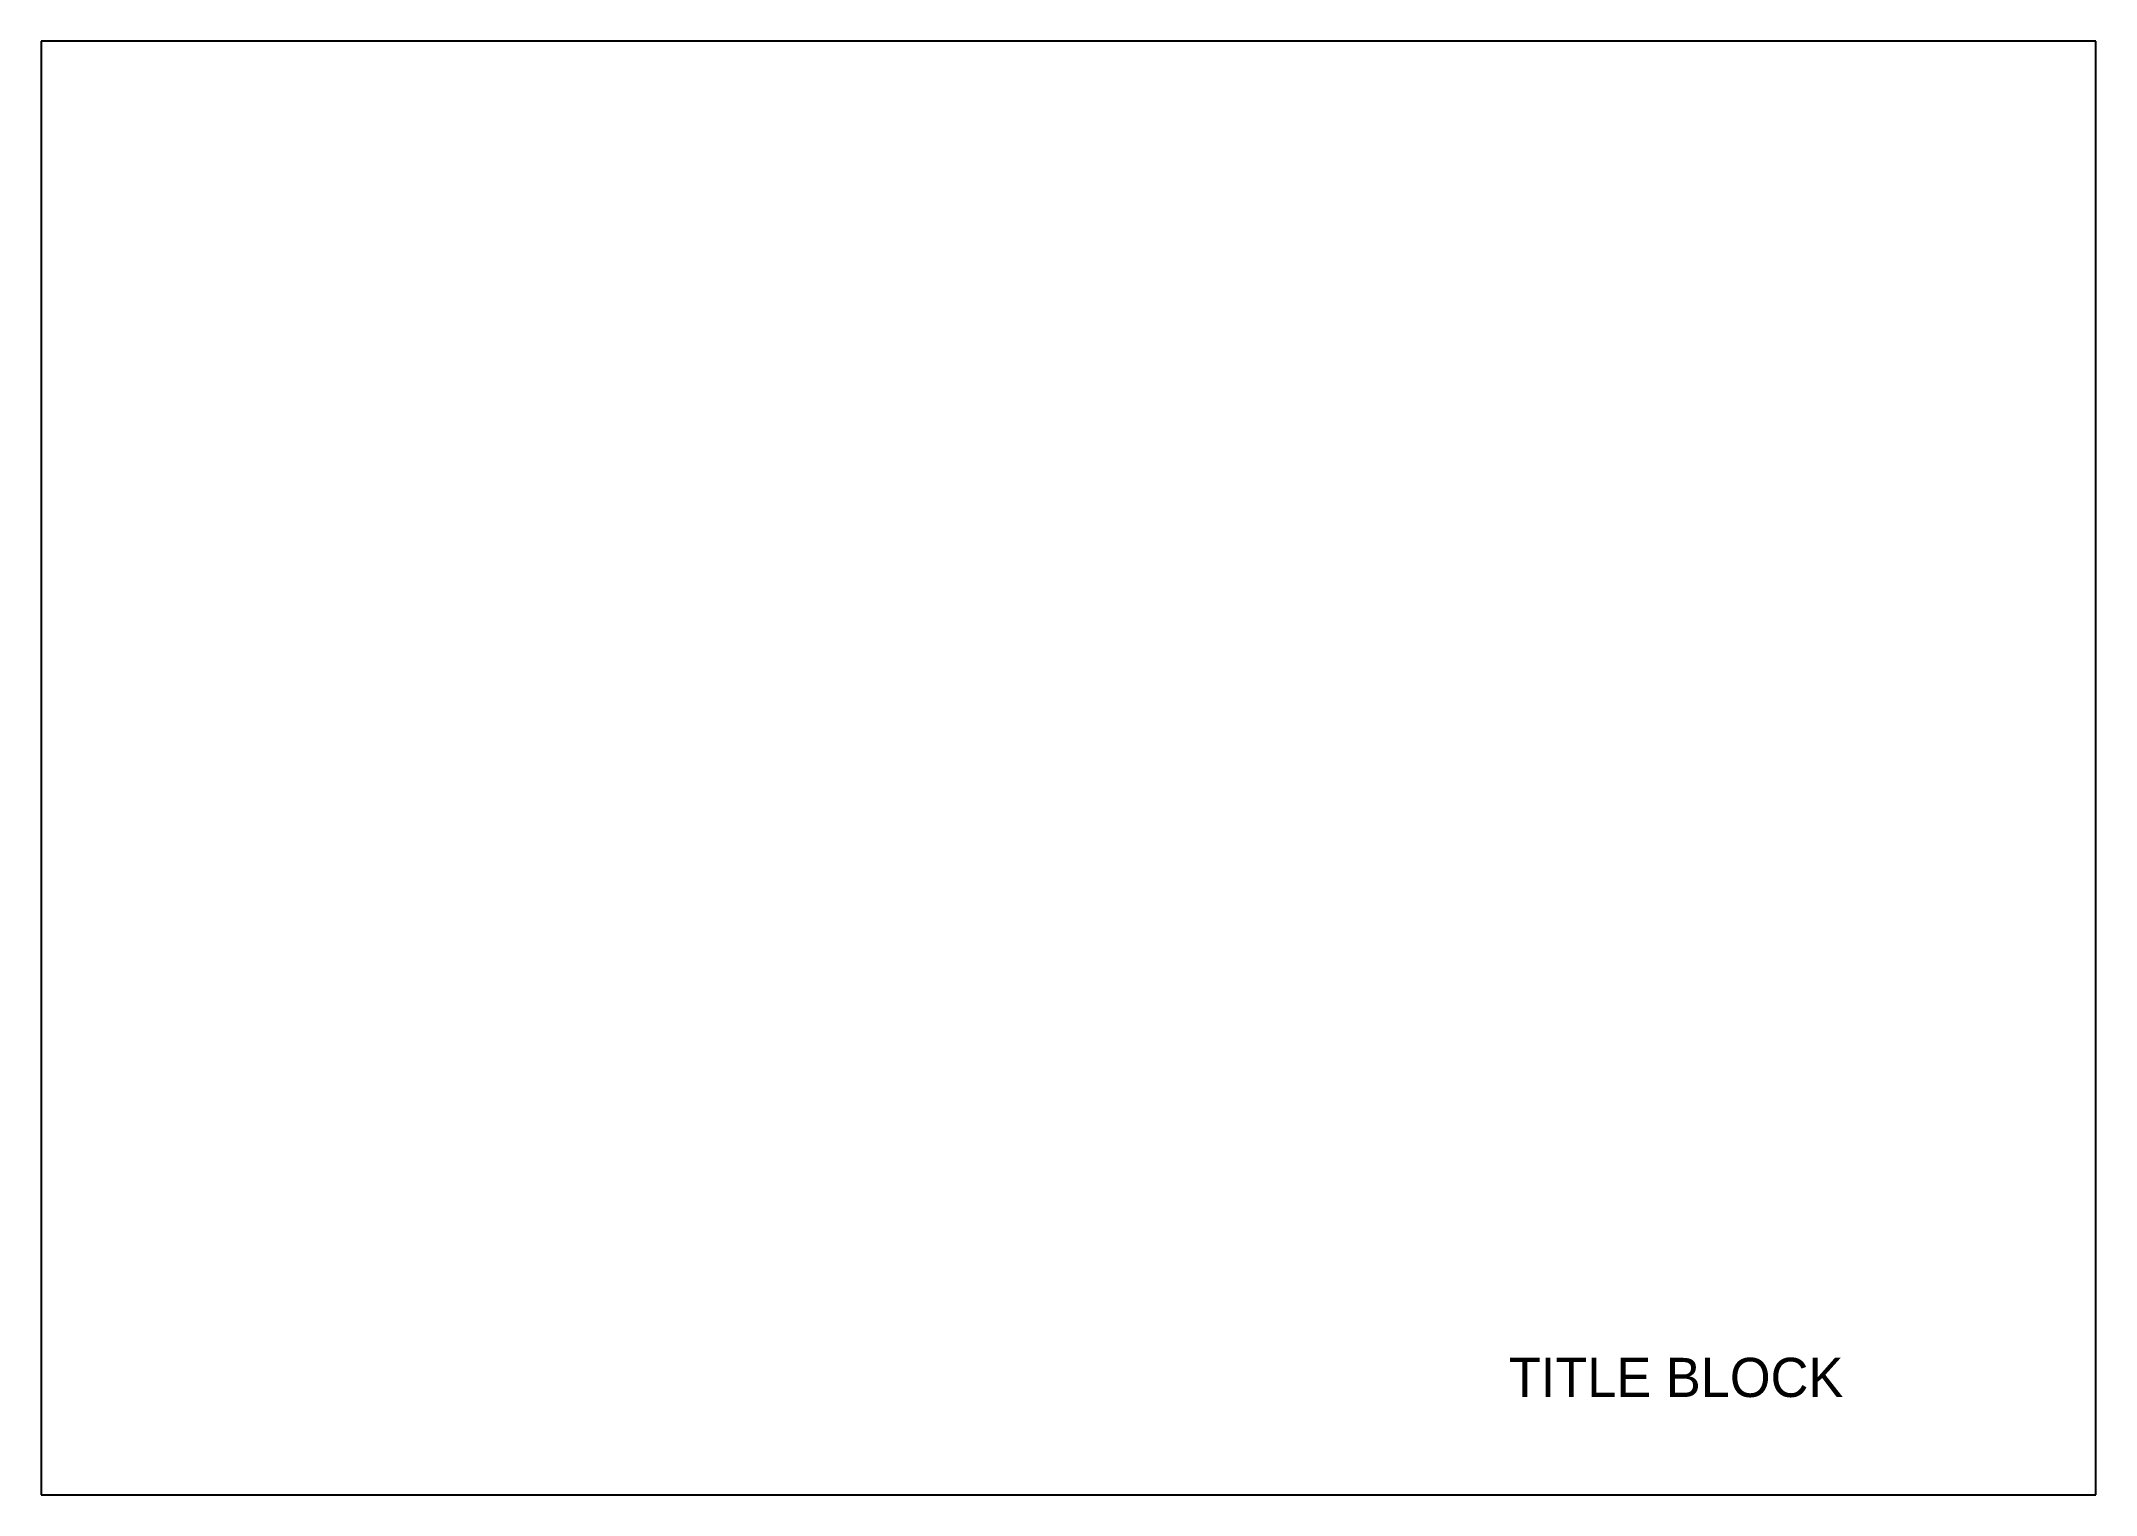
# Paper-space layout 'Layout1' of a CAD drawing. Header units: millimetres. Extents: x 0 to 420, y 0 to 297.
import ezdxf

# ---------------------------------------------------------------- set-up
doc = ezdxf.new("R2010")
doc.units = ezdxf.units.MM

psp = doc.layouts.get("Layout1")

# ---------------------------------------------------------------- linework, layer by layer
for p, q in [((420, 297), (0, 297)), ((0, 297), (0, 0)), ((420, 0), (420, 297)), ((0, 0), (420, 0))]:
    psp.add_line(p, q)

# ---------------------------------------------------------------- texts
psp.add_text('TITLE BLOCK', height=8).set_placement((300, 20))

doc.saveas('drawing.dxf')
